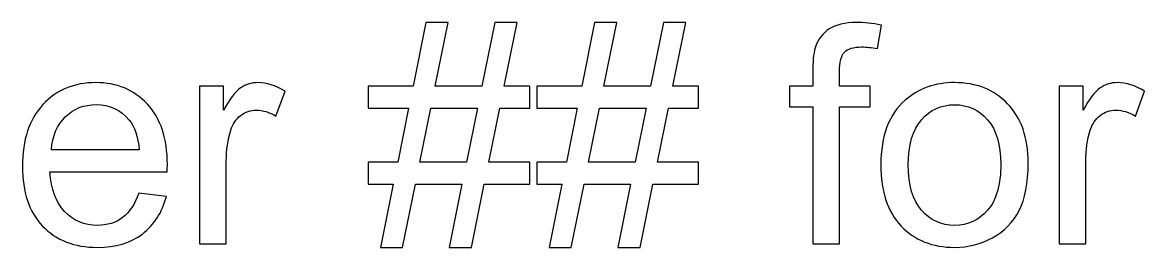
# Model space of a CAD drawing. Header units: centimetres. Extents: x -55.7 to 42.9, y -35.5 to -4.3.
# Drawn here: x -40.576 to -35.876, y -19.619 to -18.679 of the extents above; entities that cross this region are included whole.
import ezdxf

# ---------------------------------------------------------------- set-up
doc = ezdxf.new("R2010")
doc.units = ezdxf.units.CM
doc.header["$MEASUREMENT"] = 0
doc.layers.add('Layer 1', color=7, linetype='Continuous')

msp = doc.modelspace()

# ---------------------------------------------------------------- linework, layer by layer
at = {"layer": 'Layer 1', "color": 250}
for points, knots in [([(-39.07676, -19.61854), (-39.07676, -19.61854), (-39.02278, -19.35438), (-39.02278, -19.35438), (-39.02278, -19.35438), (-39.02278, -19.35438), (-39.12756, -19.35438), (-39.12756, -19.35438), (-39.12756, -19.35438), (-39.12756, -19.35438), (-39.12756, -19.26209), (-39.12756, -19.26209), (-39.12756, -19.26209), (-39.12756, -19.26209), (-39.00415, -19.26209), (-39.00415, -19.26209), (-39.00415, -19.26209), (-39.00415, -19.26209), (-38.95843, -19.03688), (-38.95843, -19.03688), (-38.95843, -19.03688), (-38.95843, -19.03688), (-39.12756, -19.03688), (-39.12756, -19.03688), (-39.12756, -19.03688), (-39.12756, -19.03688), (-39.12756, -18.94459), (-39.12756, -18.94459), (-39.12756, -18.94459), (-39.12756, -18.94459), (-38.93981, -18.94459), (-38.93981, -18.94459), (-38.93981, -18.94459), (-38.93981, -18.94459), (-38.88583, -18.67853), (-38.88583, -18.67853), (-38.88583, -18.67853), (-38.88583, -18.67853), (-38.7927, -18.67853), (-38.7927, -18.67853), (-38.7927, -18.67853), (-38.7927, -18.67853), (-38.84667, -18.94459), (-38.84667, -18.94459), (-38.84667, -18.94459), (-38.84667, -18.94459), (-38.65131, -18.94459), (-38.65131, -18.94459), (-38.65131, -18.94459), (-38.65131, -18.94459), (-38.59754, -18.67853), (-38.59754, -18.67853), (-38.59754, -18.67853), (-38.59754, -18.67853), (-38.50377, -18.67853), (-38.50377, -18.67853), (-38.50377, -18.67853), (-38.50377, -18.67853), (-38.55775, -18.94459), (-38.55775, -18.94459), (-38.55775, -18.94459), (-38.55775, -18.94459), (-38.45043, -18.94459), (-38.45043, -18.94459), (-38.45043, -18.94459), (-38.45043, -18.94459), (-38.45043, -19.03688), (-38.45043, -19.03688), (-38.45043, -19.03688), (-38.45043, -19.03688), (-38.57638, -19.03688), (-38.57638, -19.03688), (-38.57638, -19.03688), (-38.57638, -19.03688), (-38.62294, -19.26209), (-38.62294, -19.26209), (-38.62294, -19.26209), (-38.62294, -19.26209), (-38.45043, -19.26209), (-38.45043, -19.26209), (-38.45043, -19.26209), (-38.45043, -19.26209), (-38.45043, -19.35438), (-38.45043, -19.35438), (-38.45043, -19.35438), (-38.45043, -19.35438), (-38.64157, -19.35438), (-38.64157, -19.35438), (-38.64157, -19.35438), (-38.64157, -19.35438), (-38.69533, -19.61854), (-38.69533, -19.61854), (-38.69533, -19.61854), (-38.69533, -19.61854), (-38.78847, -19.61854), (-38.78847, -19.61854), (-38.78847, -19.61854), (-38.78847, -19.61854), (-38.73513, -19.35438), (-38.73513, -19.35438), (-38.73513, -19.35438), (-38.73513, -19.35438), (-38.92986, -19.35438), (-38.92986, -19.35438), (-38.92986, -19.35438), (-38.92986, -19.35438), (-38.98383, -19.61854), (-38.98383, -19.61854), (-38.98383, -19.61854), (-38.98383, -19.61854), (-39.07676, -19.61854), (-39.07676, -19.61854)], [0, 0, 0, 0, 0.0357143, 0.0357143, 0.0357143, 0.0357143, 0.0714286, 0.0714286, 0.0714286, 0.0714286, 0.1071429, 0.1071429, 0.1071429, 0.1071429, 0.1428571, 0.1428571, 0.1428571, 0.1428571, 0.1785714, 0.1785714, 0.1785714, 0.1785714, 0.2142857, 0.2142857, 0.2142857, 0.2142857, 0.25, 0.25, 0.25, 0.25, 0.2857143, 0.2857143, 0.2857143, 0.2857143, 0.3214286, 0.3214286, 0.3214286, 0.3214286, 0.3571429, 0.3571429, 0.3571429, 0.3571429, 0.3928571, 0.3928571, 0.3928571, 0.3928571, 0.4285714, 0.4285714, 0.4285714, 0.4285714, 0.4642857, 0.4642857, 0.4642857, 0.4642857, 0.5, 0.5, 0.5, 0.5, 0.5357143, 0.5357143, 0.5357143, 0.5357143, 0.5714286, 0.5714286, 0.5714286, 0.5714286, 0.6071429, 0.6071429, 0.6071429, 0.6071429, 0.6428571, 0.6428571, 0.6428571, 0.6428571, 0.6785714, 0.6785714, 0.6785714, 0.6785714, 0.7142857, 0.7142857, 0.7142857, 0.7142857, 0.75, 0.75, 0.75, 0.75, 0.7857143, 0.7857143, 0.7857143, 0.7857143, 0.8214286, 0.8214286, 0.8214286, 0.8214286, 0.8571429, 0.8571429, 0.8571429, 0.8571429, 0.8928571, 0.8928571, 0.8928571, 0.8928571, 0.9285714, 0.9285714, 0.9285714, 0.9285714, 0.9642857, 0.9642857, 0.9642857, 0.9642857, 1, 1, 1, 1]), ([(-38.37043, -19.61854), (-38.37043, -19.61854), (-38.31645, -19.35438), (-38.31645, -19.35438), (-38.31645, -19.35438), (-38.31645, -19.35438), (-38.42123, -19.35438), (-38.42123, -19.35438), (-38.42123, -19.35438), (-38.42123, -19.35438), (-38.42123, -19.26209), (-38.42123, -19.26209), (-38.42123, -19.26209), (-38.42123, -19.26209), (-38.29782, -19.26209), (-38.29782, -19.26209), (-38.29782, -19.26209), (-38.29782, -19.26209), (-38.2521, -19.03688), (-38.2521, -19.03688), (-38.2521, -19.03688), (-38.2521, -19.03688), (-38.42123, -19.03688), (-38.42123, -19.03688), (-38.42123, -19.03688), (-38.42123, -19.03688), (-38.42123, -18.94459), (-38.42123, -18.94459), (-38.42123, -18.94459), (-38.42123, -18.94459), (-38.23348, -18.94459), (-38.23348, -18.94459), (-38.23348, -18.94459), (-38.23348, -18.94459), (-38.1795, -18.67853), (-38.1795, -18.67853), (-38.1795, -18.67853), (-38.1795, -18.67853), (-38.08637, -18.67853), (-38.08637, -18.67853), (-38.08637, -18.67853), (-38.08637, -18.67853), (-38.14034, -18.94459), (-38.14034, -18.94459), (-38.14034, -18.94459), (-38.14034, -18.94459), (-37.94498, -18.94459), (-37.94498, -18.94459), (-37.94498, -18.94459), (-37.94498, -18.94459), (-37.89121, -18.67853), (-37.89121, -18.67853), (-37.89121, -18.67853), (-37.89121, -18.67853), (-37.79744, -18.67853), (-37.79744, -18.67853), (-37.79744, -18.67853), (-37.79744, -18.67853), (-37.85142, -18.94459), (-37.85142, -18.94459), (-37.85142, -18.94459), (-37.85142, -18.94459), (-37.7441, -18.94459), (-37.7441, -18.94459), (-37.7441, -18.94459), (-37.7441, -18.94459), (-37.7441, -19.03688), (-37.7441, -19.03688), (-37.7441, -19.03688), (-37.7441, -19.03688), (-37.87005, -19.03688), (-37.87005, -19.03688), (-37.87005, -19.03688), (-37.87005, -19.03688), (-37.91661, -19.26209), (-37.91661, -19.26209), (-37.91661, -19.26209), (-37.91661, -19.26209), (-37.7441, -19.26209), (-37.7441, -19.26209), (-37.7441, -19.26209), (-37.7441, -19.26209), (-37.7441, -19.35438), (-37.7441, -19.35438), (-37.7441, -19.35438), (-37.7441, -19.35438), (-37.93524, -19.35438), (-37.93524, -19.35438), (-37.93524, -19.35438), (-37.93524, -19.35438), (-37.989, -19.61854), (-37.989, -19.61854), (-37.989, -19.61854), (-37.989, -19.61854), (-38.08214, -19.61854), (-38.08214, -19.61854), (-38.08214, -19.61854), (-38.08214, -19.61854), (-38.0288, -19.35438), (-38.0288, -19.35438), (-38.0288, -19.35438), (-38.0288, -19.35438), (-38.22353, -19.35438), (-38.22353, -19.35438), (-38.22353, -19.35438), (-38.22353, -19.35438), (-38.2775, -19.61854), (-38.2775, -19.61854), (-38.2775, -19.61854), (-38.2775, -19.61854), (-38.37043, -19.61854), (-38.37043, -19.61854)], [0, 0, 0, 0, 0.0357143, 0.0357143, 0.0357143, 0.0357143, 0.0714286, 0.0714286, 0.0714286, 0.0714286, 0.1071429, 0.1071429, 0.1071429, 0.1071429, 0.1428571, 0.1428571, 0.1428571, 0.1428571, 0.1785714, 0.1785714, 0.1785714, 0.1785714, 0.2142857, 0.2142857, 0.2142857, 0.2142857, 0.25, 0.25, 0.25, 0.25, 0.2857143, 0.2857143, 0.2857143, 0.2857143, 0.3214286, 0.3214286, 0.3214286, 0.3214286, 0.3571429, 0.3571429, 0.3571429, 0.3571429, 0.3928571, 0.3928571, 0.3928571, 0.3928571, 0.4285714, 0.4285714, 0.4285714, 0.4285714, 0.4642857, 0.4642857, 0.4642857, 0.4642857, 0.5, 0.5, 0.5, 0.5, 0.5357143, 0.5357143, 0.5357143, 0.5357143, 0.5714286, 0.5714286, 0.5714286, 0.5714286, 0.6071429, 0.6071429, 0.6071429, 0.6071429, 0.6428571, 0.6428571, 0.6428571, 0.6428571, 0.6785714, 0.6785714, 0.6785714, 0.6785714, 0.7142857, 0.7142857, 0.7142857, 0.7142857, 0.75, 0.75, 0.75, 0.75, 0.7857143, 0.7857143, 0.7857143, 0.7857143, 0.8214286, 0.8214286, 0.8214286, 0.8214286, 0.8571429, 0.8571429, 0.8571429, 0.8571429, 0.8928571, 0.8928571, 0.8928571, 0.8928571, 0.9285714, 0.9285714, 0.9285714, 0.9285714, 0.9642857, 0.9642857, 0.9642857, 0.9642857, 1, 1, 1, 1]), ([(-37.26489, -19.60309), (-37.26489, -19.60309), (-37.26489, -19.03138), (-37.26489, -19.03138), (-37.26489, -19.03138), (-37.26489, -19.03138), (-37.36332, -19.03138), (-37.36332, -19.03138), (-37.36332, -19.03138), (-37.36332, -19.03138), (-37.36332, -18.94459), (-37.36332, -18.94459), (-37.36332, -18.94459), (-37.36332, -18.94459), (-37.26489, -18.94459), (-37.26489, -18.94459), (-37.26489, -18.94459), (-37.26489, -18.94459), (-37.26489, -18.87453), (-37.26489, -18.87453), (-37.26489, -18.87453), (-37.26489, -18.83029), (-37.26087, -18.79727), (-37.25304, -18.7759), (-37.25304, -18.7759), (-37.24224, -18.7469), (-37.2234, -18.7234), (-37.19631, -18.70541), (-37.19631, -18.70541), (-37.16922, -18.68742), (-37.13133, -18.67853), (-37.08243, -18.67853), (-37.08243, -18.67853), (-37.05111, -18.67853), (-37.01639, -18.68213), (-36.97829, -18.68975), (-36.97829, -18.68975), (-36.97829, -18.68975), (-36.99502, -18.78711), (-36.99502, -18.78711), (-36.99502, -18.78711), (-37.01809, -18.78288), (-37.0401, -18.78076), (-37.06084, -18.78076), (-37.06084, -18.78076), (-37.09471, -18.78076), (-37.11863, -18.78796), (-37.1326, -18.80257), (-37.1326, -18.80257), (-37.14678, -18.81696), (-37.15377, -18.84405), (-37.15377, -18.88385), (-37.15377, -18.88385), (-37.15377, -18.88385), (-37.15377, -18.94459), (-37.15377, -18.94459), (-37.15377, -18.94459), (-37.15377, -18.94459), (-37.0255, -18.94459), (-37.0255, -18.94459), (-37.0255, -18.94459), (-37.0255, -18.94459), (-37.0255, -19.03138), (-37.0255, -19.03138), (-37.0255, -19.03138), (-37.0255, -19.03138), (-37.15377, -19.03138), (-37.15377, -19.03138), (-37.15377, -19.03138), (-37.15377, -19.03138), (-37.15377, -19.60309), (-37.15377, -19.60309), (-37.15377, -19.60309), (-37.15377, -19.60309), (-37.26489, -19.60309), (-37.26489, -19.60309)], [0, 0, 0, 0, 0.0526316, 0.0526316, 0.0526316, 0.0526316, 0.1052632, 0.1052632, 0.1052632, 0.1052632, 0.1578947, 0.1578947, 0.1578947, 0.1578947, 0.2105263, 0.2105263, 0.2105263, 0.2105263, 0.2631579, 0.2631579, 0.2631579, 0.2631579, 0.3157895, 0.3157895, 0.3157895, 0.3157895, 0.3684211, 0.3684211, 0.3684211, 0.3684211, 0.4210526, 0.4210526, 0.4210526, 0.4210526, 0.4736842, 0.4736842, 0.4736842, 0.4736842, 0.5263158, 0.5263158, 0.5263158, 0.5263158, 0.5789474, 0.5789474, 0.5789474, 0.5789474, 0.6315789, 0.6315789, 0.6315789, 0.6315789, 0.6842105, 0.6842105, 0.6842105, 0.6842105, 0.7368421, 0.7368421, 0.7368421, 0.7368421, 0.7894737, 0.7894737, 0.7894737, 0.7894737, 0.8421053, 0.8421053, 0.8421053, 0.8421053, 0.8947368, 0.8947368, 0.8947368, 0.8947368, 0.9473684, 0.9473684, 0.9473684, 0.9473684, 1, 1, 1, 1]), ([(-40.08831, -19.391), (-40.08831, -19.391), (-39.97295, -19.40518), (-39.97295, -19.40518), (-39.97295, -19.40518), (-39.99116, -19.4727), (-40.02481, -19.52498), (-40.07392, -19.56224), (-40.07392, -19.56224), (-40.12324, -19.59928), (-40.1861, -19.61791), (-40.26251, -19.61791), (-40.26251, -19.61791), (-40.35882, -19.61791), (-40.43523, -19.58827), (-40.49154, -19.52901), (-40.49154, -19.52901), (-40.54805, -19.46974), (-40.5762, -19.38655), (-40.5762, -19.27945), (-40.5762, -19.27945), (-40.5762, -19.16854), (-40.54763, -19.0826), (-40.49069, -19.02143), (-40.49069, -19.02143), (-40.43354, -18.96026), (-40.35967, -18.92957), (-40.26865, -18.92957), (-40.26865, -18.92957), (-40.1806, -18.92957), (-40.10863, -18.95962), (-40.05296, -19.01952), (-40.05296, -19.01952), (-39.99708, -19.07943), (-39.96914, -19.16388), (-39.96914, -19.27247), (-39.96914, -19.27247), (-39.96914, -19.27924), (-39.96935, -19.28919), (-39.96978, -19.30231), (-39.96978, -19.30231), (-39.96978, -19.30231), (-40.46084, -19.30231), (-40.46084, -19.30231), (-40.46084, -19.30231), (-40.45682, -19.3747), (-40.43629, -19.43016), (-40.39946, -19.46847), (-40.39946, -19.46847), (-40.36263, -19.50699), (-40.31691, -19.52625), (-40.26188, -19.52625), (-40.26188, -19.52625), (-40.22103, -19.52625), (-40.1861, -19.51546), (-40.1571, -19.49387), (-40.1571, -19.49387), (-40.1281, -19.47249), (-40.10524, -19.4382), (-40.08831, -19.391)], [0, 0, 0, 0, 0.0666667, 0.0666667, 0.0666667, 0.0666667, 0.1333333, 0.1333333, 0.1333333, 0.1333333, 0.2, 0.2, 0.2, 0.2, 0.2666667, 0.2666667, 0.2666667, 0.2666667, 0.3333333, 0.3333333, 0.3333333, 0.3333333, 0.4, 0.4, 0.4, 0.4, 0.4666667, 0.4666667, 0.4666667, 0.4666667, 0.5333333, 0.5333333, 0.5333333, 0.5333333, 0.6, 0.6, 0.6, 0.6, 0.6666667, 0.6666667, 0.6666667, 0.6666667, 0.7333333, 0.7333333, 0.7333333, 0.7333333, 0.8, 0.8, 0.8, 0.8, 0.8666667, 0.8666667, 0.8666667, 0.8666667, 0.9333333, 0.9333333, 0.9333333, 0.9333333, 1, 1, 1, 1]), ([(-39.83389, -19.60309), (-39.83389, -19.60309), (-39.83389, -18.94459), (-39.83389, -18.94459), (-39.83389, -18.94459), (-39.83389, -18.94459), (-39.73356, -18.94459), (-39.73356, -18.94459), (-39.73356, -18.94459), (-39.73356, -18.94459), (-39.73356, -19.04429), (-39.73356, -19.04429), (-39.73356, -19.04429), (-39.70795, -18.99772), (-39.68424, -18.96682), (-39.66244, -18.952), (-39.66244, -18.952), (-39.64085, -18.93719), (-39.61693, -18.92957), (-39.5909, -18.92957), (-39.5909, -18.92957), (-39.55322, -18.92957), (-39.51512, -18.94163), (-39.47617, -18.96555), (-39.47617, -18.96555), (-39.47617, -18.96555), (-39.5147, -19.06927), (-39.5147, -19.06927), (-39.5147, -19.06927), (-39.54179, -19.05297), (-39.56909, -19.04492), (-39.5964, -19.04492), (-39.5964, -19.04492), (-39.62095, -19.04492), (-39.64275, -19.05233), (-39.66223, -19.06694), (-39.66223, -19.06694), (-39.6817, -19.08175), (-39.69546, -19.10207), (-39.70371, -19.12811), (-39.70371, -19.12811), (-39.7162, -19.16769), (-39.72234, -19.21108), (-39.72234, -19.25828), (-39.72234, -19.25828), (-39.72234, -19.25828), (-39.72234, -19.60309), (-39.72234, -19.60309), (-39.72234, -19.60309), (-39.72234, -19.60309), (-39.83389, -19.60309), (-39.83389, -19.60309)], [0, 0, 0, 0, 0.0769231, 0.0769231, 0.0769231, 0.0769231, 0.1538462, 0.1538462, 0.1538462, 0.1538462, 0.2307692, 0.2307692, 0.2307692, 0.2307692, 0.3076923, 0.3076923, 0.3076923, 0.3076923, 0.3846154, 0.3846154, 0.3846154, 0.3846154, 0.4615385, 0.4615385, 0.4615385, 0.4615385, 0.5384615, 0.5384615, 0.5384615, 0.5384615, 0.6153846, 0.6153846, 0.6153846, 0.6153846, 0.6923077, 0.6923077, 0.6923077, 0.6923077, 0.7692308, 0.7692308, 0.7692308, 0.7692308, 0.8461538, 0.8461538, 0.8461538, 0.8461538, 0.9230769, 0.9230769, 0.9230769, 0.9230769, 1, 1, 1, 1]), ([(-36.9802, -19.27374), (-36.9802, -19.15182), (-36.94633, -19.06143), (-36.87839, -19.0028), (-36.87839, -19.0028), (-36.82187, -18.95412), (-36.75287, -18.92957), (-36.67138, -18.92957), (-36.67138, -18.92957), (-36.58078, -18.92957), (-36.5067, -18.9592), (-36.44934, -19.01868), (-36.44934, -19.01868), (-36.39176, -19.07794), (-36.36319, -19.15986), (-36.36319, -19.26442), (-36.36319, -19.26442), (-36.36319, -19.3493), (-36.37589, -19.41598), (-36.40129, -19.46445), (-36.40129, -19.46445), (-36.42669, -19.51313), (-36.46373, -19.55081), (-36.5122, -19.57769), (-36.5122, -19.57769), (-36.56089, -19.60457), (-36.6138, -19.61791), (-36.67138, -19.61791), (-36.67138, -19.61791), (-36.76345, -19.61791), (-36.83796, -19.58848), (-36.8949, -19.52922), (-36.8949, -19.52922), (-36.95183, -19.47016), (-36.9802, -19.38507), (-36.9802, -19.27374)], [0, 0, 0, 0, 0.1111111, 0.1111111, 0.1111111, 0.1111111, 0.2222222, 0.2222222, 0.2222222, 0.2222222, 0.3333333, 0.3333333, 0.3333333, 0.3333333, 0.4444444, 0.4444444, 0.4444444, 0.4444444, 0.5555556, 0.5555556, 0.5555556, 0.5555556, 0.6666667, 0.6666667, 0.6666667, 0.6666667, 0.7777778, 0.7777778, 0.7777778, 0.7777778, 0.8888889, 0.8888889, 0.8888889, 0.8888889, 1, 1, 1, 1]), ([(-36.23344, -19.60309), (-36.23344, -19.60309), (-36.23344, -18.94459), (-36.23344, -18.94459), (-36.23344, -18.94459), (-36.23344, -18.94459), (-36.13311, -18.94459), (-36.13311, -18.94459), (-36.13311, -18.94459), (-36.13311, -18.94459), (-36.13311, -19.04429), (-36.13311, -19.04429), (-36.13311, -19.04429), (-36.1075, -18.99772), (-36.08379, -18.96682), (-36.06199, -18.952), (-36.06199, -18.952), (-36.0404, -18.93719), (-36.01648, -18.92957), (-35.99045, -18.92957), (-35.99045, -18.92957), (-35.95277, -18.92957), (-35.91467, -18.94163), (-35.87572, -18.96555), (-35.87572, -18.96555), (-35.87572, -18.96555), (-35.91425, -19.06927), (-35.91425, -19.06927), (-35.91425, -19.06927), (-35.94134, -19.05297), (-35.96864, -19.04492), (-35.99595, -19.04492), (-35.99595, -19.04492), (-36.0205, -19.04492), (-36.0423, -19.05233), (-36.06178, -19.06694), (-36.06178, -19.06694), (-36.08125, -19.08175), (-36.09501, -19.10207), (-36.10326, -19.12811), (-36.10326, -19.12811), (-36.11575, -19.16769), (-36.12189, -19.21108), (-36.12189, -19.25828), (-36.12189, -19.25828), (-36.12189, -19.25828), (-36.12189, -19.60309), (-36.12189, -19.60309), (-36.12189, -19.60309), (-36.12189, -19.60309), (-36.23344, -19.60309), (-36.23344, -19.60309)], [0, 0, 0, 0, 0.0769231, 0.0769231, 0.0769231, 0.0769231, 0.1538462, 0.1538462, 0.1538462, 0.1538462, 0.2307692, 0.2307692, 0.2307692, 0.2307692, 0.3076923, 0.3076923, 0.3076923, 0.3076923, 0.3846154, 0.3846154, 0.3846154, 0.3846154, 0.4615385, 0.4615385, 0.4615385, 0.4615385, 0.5384615, 0.5384615, 0.5384615, 0.5384615, 0.6153846, 0.6153846, 0.6153846, 0.6153846, 0.6923077, 0.6923077, 0.6923077, 0.6923077, 0.7692308, 0.7692308, 0.7692308, 0.7692308, 0.8461538, 0.8461538, 0.8461538, 0.8461538, 0.9230769, 0.9230769, 0.9230769, 0.9230769, 1, 1, 1, 1]), ([(-40.45471, -19.21045), (-40.45471, -19.21045), (-40.08704, -19.21045), (-40.08704, -19.21045), (-40.08704, -19.21045), (-40.09191, -19.1552), (-40.10609, -19.1135), (-40.12916, -19.08599), (-40.12916, -19.08599), (-40.16472, -19.04302), (-40.21087, -19.02143), (-40.26738, -19.02143), (-40.26738, -19.02143), (-40.3186, -19.02143), (-40.36178, -19.03857), (-40.39671, -19.07286), (-40.39671, -19.07286), (-40.43163, -19.10715), (-40.4509, -19.15309), (-40.45471, -19.21045)], [0, 0, 0, 0, 0.2, 0.2, 0.2, 0.2, 0.4, 0.4, 0.4, 0.4, 0.6, 0.6, 0.6, 0.6, 0.8, 0.8, 0.8, 0.8, 1, 1, 1, 1]), ([(-38.91123, -19.26209), (-38.91123, -19.26209), (-38.7165, -19.26209), (-38.7165, -19.26209), (-38.7165, -19.26209), (-38.7165, -19.26209), (-38.66993, -19.03688), (-38.66993, -19.03688), (-38.66993, -19.03688), (-38.66993, -19.03688), (-38.8653, -19.03688), (-38.8653, -19.03688), (-38.8653, -19.03688), (-38.8653, -19.03688), (-38.91123, -19.26209), (-38.91123, -19.26209)], [0, 0, 0, 0, 0.25, 0.25, 0.25, 0.25, 0.5, 0.5, 0.5, 0.5, 0.75, 0.75, 0.75, 0.75, 1, 1, 1, 1]), ([(-38.2049, -19.26209), (-38.2049, -19.26209), (-38.01017, -19.26209), (-38.01017, -19.26209), (-38.01017, -19.26209), (-38.01017, -19.26209), (-37.9636, -19.03688), (-37.9636, -19.03688), (-37.9636, -19.03688), (-37.9636, -19.03688), (-38.15897, -19.03688), (-38.15897, -19.03688), (-38.15897, -19.03688), (-38.15897, -19.03688), (-38.2049, -19.26209), (-38.2049, -19.26209)], [0, 0, 0, 0, 0.25, 0.25, 0.25, 0.25, 0.5, 0.5, 0.5, 0.5, 0.75, 0.75, 0.75, 0.75, 1, 1, 1, 1]), ([(-36.86547, -19.27374), (-36.86547, -19.35819), (-36.84706, -19.42127), (-36.81023, -19.46318), (-36.81023, -19.46318), (-36.7734, -19.5053), (-36.72704, -19.52625), (-36.67138, -19.52625), (-36.67138, -19.52625), (-36.61592, -19.52625), (-36.56978, -19.50509), (-36.53295, -19.46297), (-36.53295, -19.46297), (-36.49633, -19.42084), (-36.47791, -19.3565), (-36.47791, -19.27014), (-36.47791, -19.27014), (-36.47791, -19.18865), (-36.49633, -19.12684), (-36.53337, -19.08493), (-36.53337, -19.08493), (-36.57041, -19.04302), (-36.61634, -19.02206), (-36.67138, -19.02206), (-36.67138, -19.02206), (-36.72704, -19.02206), (-36.7734, -19.04302), (-36.81023, -19.08472), (-36.81023, -19.08472), (-36.84706, -19.12642), (-36.86547, -19.18949), (-36.86547, -19.27374)], [0, 0, 0, 0, 0.125, 0.125, 0.125, 0.125, 0.25, 0.25, 0.25, 0.25, 0.375, 0.375, 0.375, 0.375, 0.5, 0.5, 0.5, 0.5, 0.625, 0.625, 0.625, 0.625, 0.75, 0.75, 0.75, 0.75, 0.875, 0.875, 0.875, 0.875, 1, 1, 1, 1])]:
    msp.add_open_spline(points, degree=3, knots=knots, dxfattribs=at)

doc.saveas('drawing.dxf')
